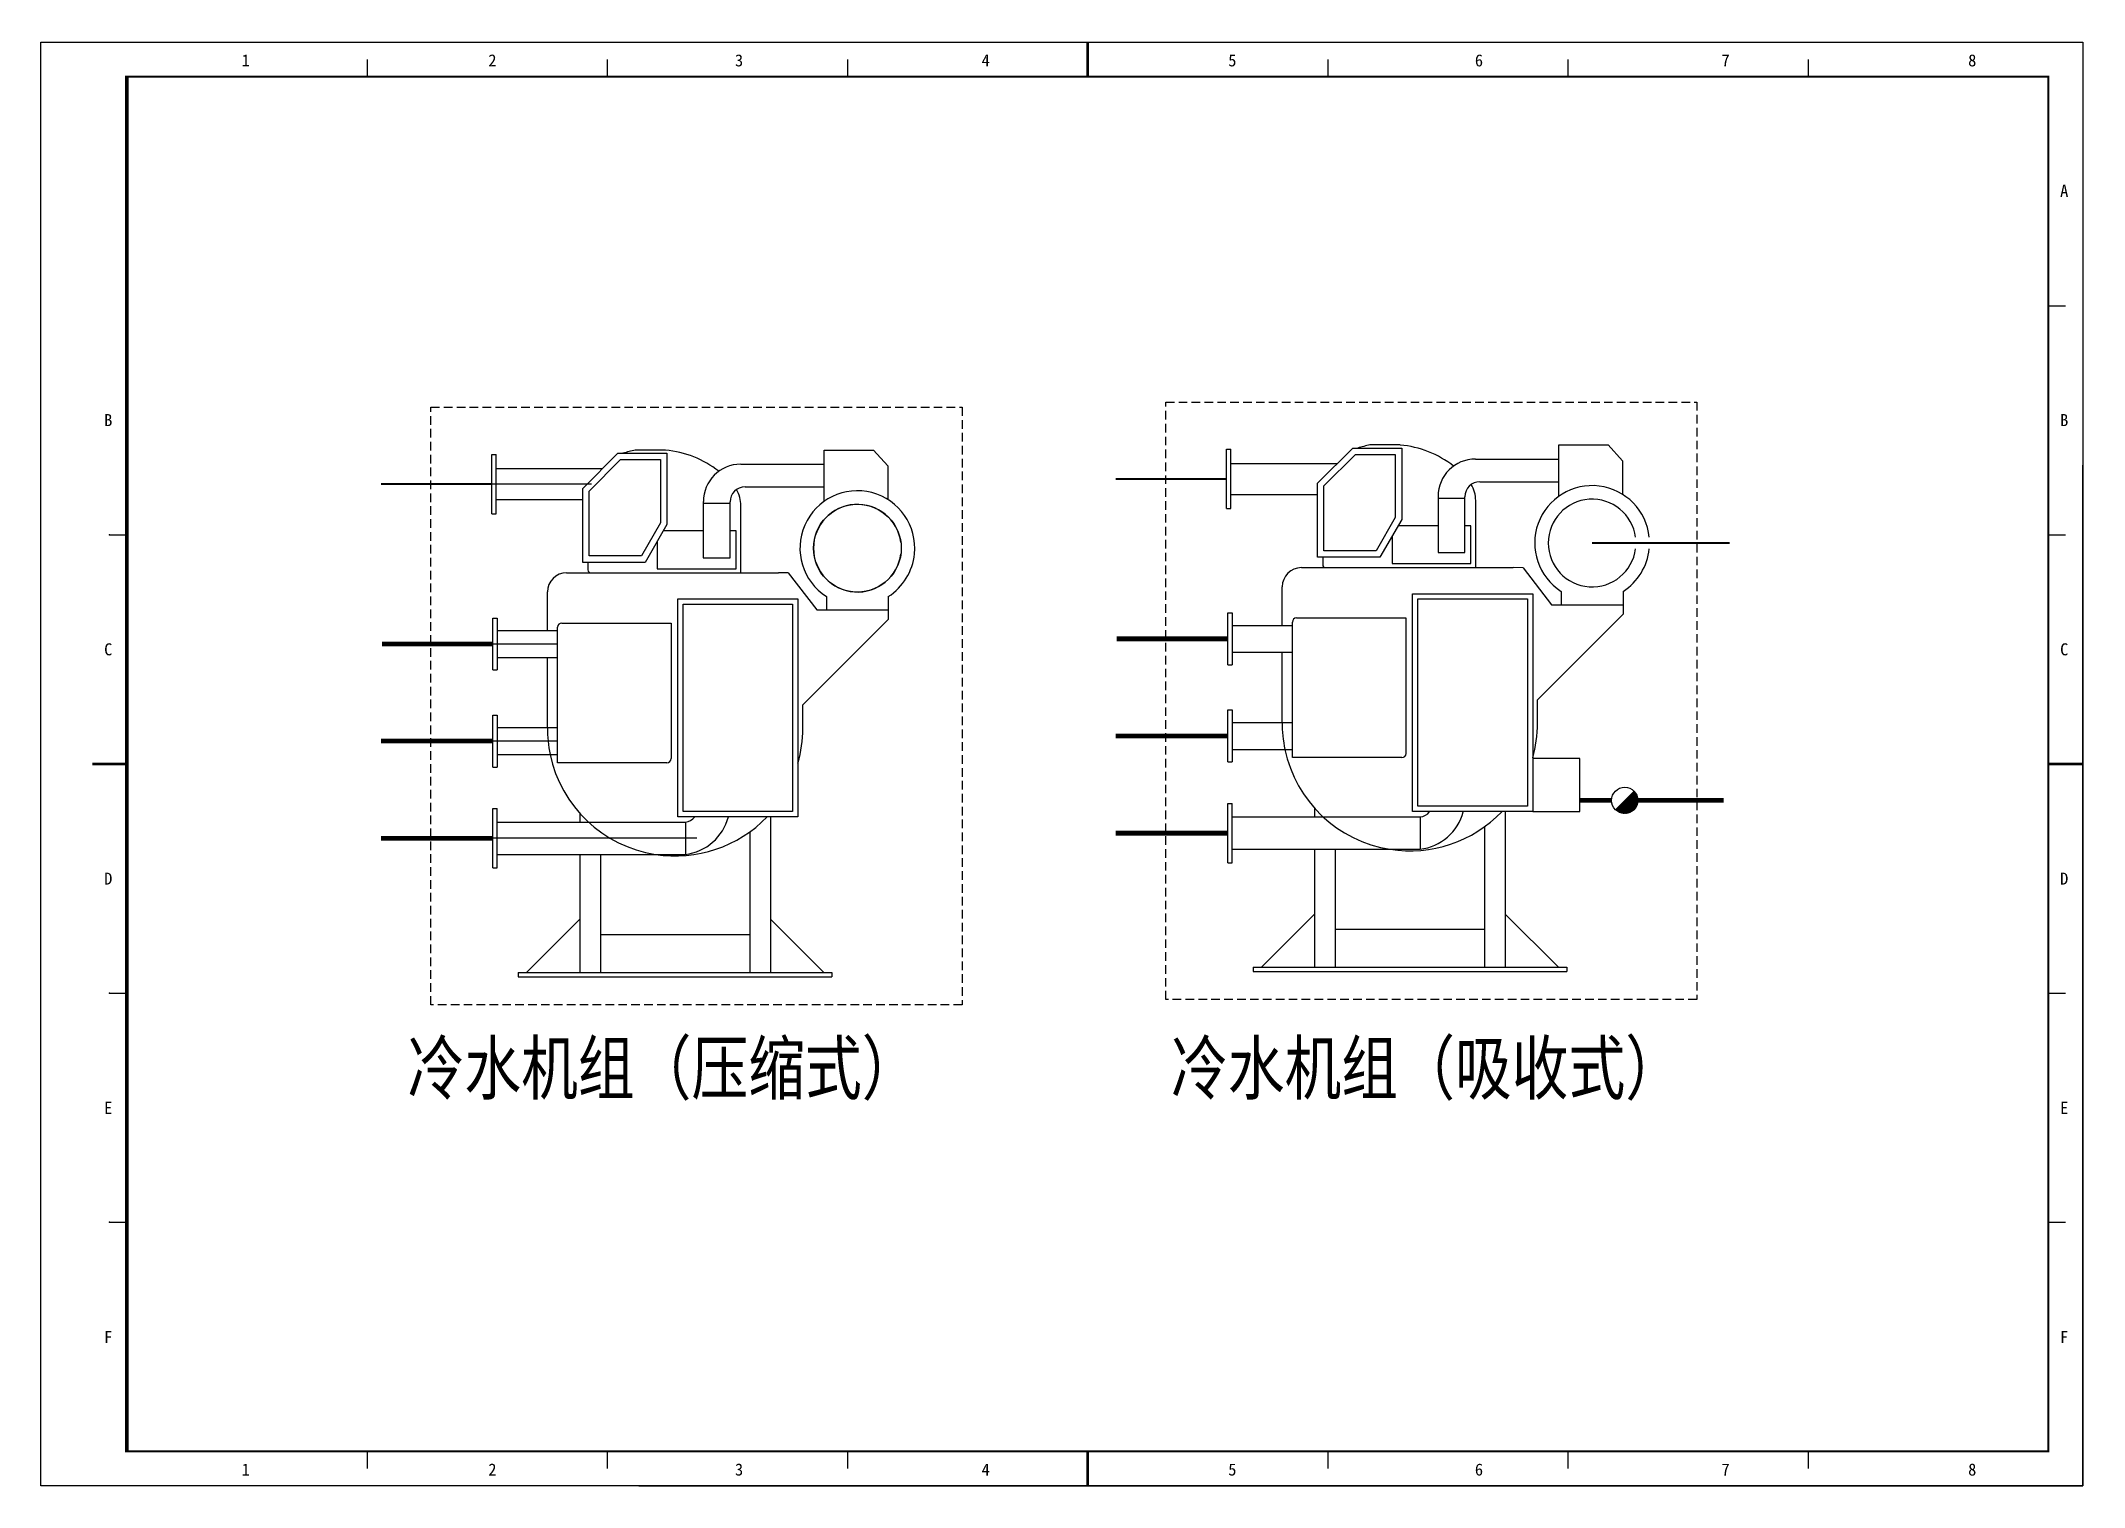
# Model space of a CAD drawing. Header units: millimetres. Extents: x 255 to 552, y 45 to 256.
import ezdxf
from ezdxf.lldxf.tags import DXFTag

# ---------------------------------------------------------------- set-up
doc = ezdxf.new("R2010")
doc.units = ezdxf.units.MM
doc.linetypes.add('CENTER', pattern=[50.8, 31.75, -6.35, 6.35, -6.35])
doc.linetypes.add('HIDDEN2', pattern=[0.1875, 0.125, -0.0625])
for name, color, linetype in [('CEN', 1, 'CENTER'), ('HID', 3, 'HID'), ('LIN', 2, 'Continuous'), ('sb', 2, 'Continuous'), ('图框', 4, 'Continuous')]:
    doc.layers.add(name, color=color, linetype=linetype)
doc.layers.add('管道', color=4, linetype='Continuous', lineweight=40)
doc.styles.add('QSDI', font='SimSun.ttf', dxfattribs={"width": 0.8})
tags = doc.linetypes.add('HID', pattern=[6, 4, -2]).pattern_tags.tags
tags[6:7] = [DXFTag(74, 4), DXFTag(75, 0), DXFTag(340, '0'), DXFTag(46, 1.0), DXFTag(50, 0.0), DXFTag(44, 0.0), DXFTag(45, 0.0)]
tags[4:5] = [DXFTag(74, 4), DXFTag(75, 0), DXFTag(340, '0'), DXFTag(46, 1.0), DXFTag(50, 0.0), DXFTag(44, 0.0), DXFTag(45, 0.0)]

# ---------------------------------------------------------------- blocks, each defined once
blk = doc.blocks.new('2#图框，横')
for p, q in [((7777.69, 0), (7777.69, 420)), ((7777.69, 420), (8371.69, 420)), ((8371.69, 420), (8371.69, 0)), ((7872.57, 415), (7872.57, 410)), ((7942.44, 415), (7942.44, 410)), ((8012.32, 415), (8012.32, 410)), ((8152.07, 415), (8152.07, 410)), ((8221.94, 415), (8221.94, 410)), ((8291.82, 415), (8291.82, 410)), ((8361.69, 343.33), (8366.69, 343.33)), ((8371.69, 0), (8371.69, 297)), ((7797.69, 276.67), (7802.69, 276.67)), ((8361.69, 276.67), (8366.69, 276.67)), ((7797.69, 143.33), (7802.69, 143.33)), ((8361.69, 143.33), (8366.69, 143.33)), ((7797.69, 76.67), (7802.69, 76.67)), ((8361.69, 76.67), (8366.69, 76.67)), ((7872.57, 10), (7872.57, 5)), ((7942.44, 10), (7942.44, 5)), ((8012.32, 10), (8012.32, 5)), ((8152.07, 10), (8152.07, 5)), ((8221.94, 10), (8221.94, 5)), ((8291.82, 10), (8291.82, 5)), ((8371.69, 0), (7777.69, 0)), ((7951.69, 0), (8371.69, 0))]:
    blk.add_line(p, q)
for points, const_width in [([(8082.19, 410), (8082.19, 420)], 0.8), ([(8082.19, 410), (8082.19, 420)], 0.5), ([(7802.69, 210), (7792.69, 210)], 0.8), ([(7792.69, 210), (7802.69, 210)], 0.5), ([(8361.69, 210), (8371.69, 210)], 0.8), ([(8361.69, 210), (8371.69, 210)], 0.5), ([(8082.19, 10), (8082.19, 0)], 0.8), ([(8082.19, 10), (8082.19, 0)], 0.5)]:
    blk.add_lwpolyline(points, dxfattribs=dict(const_width=const_width))
blk.add_lwpolyline([(7802.69, 10, 1, 1, 0), (7802.69, 410, 0.6, 0.6, 0), (8361.69, 410, 0.6, 0.6, 0), (8361.69, 10, 0.6, 0.6, 0)], format="xyseb", close=True)
for p in [(7797.69, 276.67), (7797.69, 210), (7797.69, 143.33), (7797.69, 76.67)]:
    blk.add_point(p)
at = {"style": 'QSDI'}
for s, p in [('1', (7836.11, 412.98)), ('2', (7907.86, 412.98)), ('3', (7979.61, 412.98)), ('4', (8051.36, 412.98)), ('5', (8123.11, 412.98)), ('6', (8194.86, 412.98)), ('7', (8266.61, 412.98)), ('8', (8338.36, 412.98)), ('A', (8365.11, 375.02)), ('B', (7796.11, 308.32)), ('B', (8365.11, 308.32)), ('C', (7796.11, 241.62)), ('C', (8365.11, 241.62)), ('D', (7796.11, 174.92)), ('D', (8365.11, 174.92)), ('E', (7796.11, 108.22)), ('E', (8365.11, 108.22)), ('F', (7796.11, 41.52)), ('F', (8365.11, 41.52)), ('1', (7836.11, 2.98)), ('2', (7907.86, 2.98)), ('3', (7979.61, 2.98)), ('4', (8051.36, 2.98)), ('5', (8123.11, 2.98)), ('6', (8194.86, 2.98)), ('7', (8266.61, 2.98)), ('8', (8338.36, 2.98))]:
    blk.add_text(s, height=3.5, dxfattribs=at).set_placement(p)

msp = doc.modelspace()

# ---------------------------------------------------------------- hatches: boundary and pattern name
at = {"layer": '图框'}
h = msp.add_hatch(dxfattribs=at)
h.set_pattern_fill('ANSI31', color=2, scale=0.381403, style=0)
h.set_pattern_definition([(45, (90.09593, 534.504247), (-0.033711589, 0.033711589), [])])
h.paths.add_polyline_path([(484.19, 143.72, 0.668179), (487.45, 145.07, 0.198912), (486.89, 146.42)])

# ---------------------------------------------------------------- linework, layer by layer
at = {"layer": 'CEN', "lineweight": -3}
for p, q in [((335.28, 191.09), (319.06, 191.09)), ((330.32, 167.82), (319.18, 167.82)), ((330.32, 153.7), (319.18, 153.7)), ((350.56, 139.56), (319.94, 139.56))]:
    msp.add_line(p, q, dxfattribs=at)
at = {"layer": 'HID', "lineweight": -3}
for p, q in [((334.93, 190.07), (339.49, 194.64)), ((339.49, 194.64), (345.3, 194.64)), ((345.3, 194.64), (345.3, 185.45)), ((441.8, 190.83), (446.37, 195.39)), ((446.37, 195.39), (452.17, 195.39)), ((452.17, 195.39), (452.17, 186.2)), ((441.8, 181.39), (441.8, 190.83)), ((334.93, 180.63), (334.93, 190.07)), ((345.3, 185.45), (342.52, 180.63)), ((452.17, 186.2), (449.39, 181.39)), ((449.39, 181.39), (441.8, 181.39)), ((342.52, 180.63), (334.93, 180.63)), ((348.58, 143.45), (348.58, 173.62)), ((348.58, 173.62), (364.51, 173.62)), ((364.51, 173.62), (364.51, 143.45)), ((455.46, 144.21), (455.46, 174.37)), ((455.46, 174.37), (471.39, 174.37)), ((471.39, 174.37), (471.39, 144.21)), ((364.51, 143.45), (348.58, 143.45)), ((441.7, 142.66), (455.78, 142.66)), ((471.39, 144.21), (455.46, 144.21)), ((455.78, 142.66), (455.78, 137.96)), ((334.83, 141.91), (348.91, 141.91)), ((348.91, 141.91), (348.91, 137.21)), ((344.55, 137.21), (348.91, 137.21)), ((451.42, 137.96), (455.78, 137.96))]:
    msp.add_line(p, q, dxfattribs=at)
for centre, radius, start, end in [((348.75, 143.82), 1.91, 274.6871, 323.4969), ((348.03, 144.54), 7.38, 276.8347, 345.3867), ((455.63, 144.57), 1.91, 274.6871, 323.4969), ((454.91, 145.29), 7.38, 276.8347, 345.3867)]:
    msp.add_arc(centre, radius, start, end, dxfattribs=at)
at = {"layer": 'LIN', "lineweight": -3}
for p, q in [((440.87, 191.21), (445.98, 196.32)), ((445.98, 196.32), (453.1, 196.32)), ((452.9, 196.78), (448.49, 196.78)), ((453.1, 196.32), (453.1, 185.95)), ((475.91, 196.78), (475.91, 189.27)), ((475.97, 196.78), (483.13, 196.78)), ((483.13, 196.78), (485.22, 194.47)), ((320.77, 186.78), (320.77, 195.4)), ((320.77, 195.4), (321.39, 195.4)), ((321.39, 186.78), (321.39, 195.4)), ((321.39, 193.34), (336.87, 193.34)), ((334, 190.46), (339.11, 195.57)), ((339.11, 195.57), (346.23, 195.57)), ((346.03, 196.02), (341.62, 196.02)), ((346.23, 195.57), (346.23, 185.2)), ((356.97, 193.98), (369.03, 193.98)), ((369.03, 196.02), (369.03, 188.52)), ((369.09, 196.02), (376.26, 196.02)), ((376.26, 196.02), (378.34, 193.72)), ((378.34, 193.72), (378.34, 188.81)), ((427.64, 187.53), (427.64, 196.15)), ((427.64, 196.15), (428.27, 196.15)), ((428.27, 187.53), (428.27, 196.15)), ((428.27, 194.09), (443.75, 194.09)), ((463.84, 194.73), (475.91, 194.73)), ((485.22, 194.47), (485.22, 189.56)), ((334, 179.7), (334, 190.46)), ((357.59, 190.68), (369.03, 190.68)), ((440.87, 180.45), (440.87, 191.21)), ((464.47, 191.43), (475.91, 191.43)), ((321.39, 188.84), (334, 188.84)), ((351.52, 188.54), (351.52, 180.38)), ((355.41, 188.26), (351.52, 188.26)), ((355.41, 180.38), (355.41, 188.5)), ((357, 178.19), (357, 187.93)), ((427.64, 187.53), (428.27, 187.53)), ((428.27, 189.59), (440.87, 189.59)), ((458.4, 189.29), (458.4, 181.13)), ((462.29, 189.01), (458.4, 189.01)), ((462.29, 181.13), (462.29, 189.25)), ((463.87, 178.94), (463.87, 188.68)), ((320.77, 186.78), (321.39, 186.78)), ((346.23, 185.2), (343.05, 179.7)), ((351.52, 184.27), (345.69, 184.27)), ((356.29, 184.27), (355.41, 184.27)), ((356.29, 178.77), (356.29, 184.27)), ((453.1, 185.95), (449.93, 180.45)), ((458.4, 185.02), (452.57, 185.02)), ((463.16, 185.02), (462.29, 185.02)), ((463.16, 179.53), (463.16, 185.02)), ((344.83, 182.78), (344.83, 178.77)), ((451.71, 183.54), (451.71, 179.53)), ((343.05, 179.7), (334, 179.7)), ((334.73, 179.7), (334.73, 178.6)), ((344.83, 178.77), (356.29, 178.77)), ((351.52, 180.38), (355.41, 180.38)), ((438.52, 178.94), (469.34, 178.94)), ((449.93, 180.45), (440.87, 180.45)), ((441.61, 180.45), (441.61, 179.35)), ((451.71, 179.53), (463.16, 179.53)), ((458.4, 181.13), (462.29, 181.13)), ((470.76, 178.9), (469.34, 178.94)), ((470.76, 178.9), (474.89, 173.53)), ((328.85, 169.78), (328.85, 175.39)), ((331.64, 178.19), (362.46, 178.19)), ((363.88, 178.15), (362.46, 178.19)), ((363.88, 178.15), (368.02, 172.78)), ((435.73, 170.53), (435.73, 176.14)), ((476.3, 175.48), (476.3, 173.56)), ((485.3, 175.48), (485.3, 173.53)), ((347.8, 142.68), (347.8, 174.39)), ((347.8, 174.39), (365.29, 174.39)), ((365.29, 174.39), (365.29, 142.68)), ((368.02, 172.78), (378.43, 172.78)), ((369.42, 174.73), (369.42, 172.81)), ((378.43, 174.73), (378.43, 172.78)), ((378.43, 172.78), (378.43, 171.4)), ((454.68, 143.43), (454.68, 175.14)), ((454.68, 175.14), (472.16, 175.14)), ((472.16, 175.14), (472.16, 143.43)), ((474.89, 173.53), (485.3, 173.53)), ((485.3, 173.53), (485.3, 172.15)), ((320.93, 164.04), (320.93, 171.6)), ((320.93, 171.6), (321.55, 171.6)), ((321.55, 171.6), (321.55, 164.04)), ((321.55, 169.78), (330.32, 169.78)), ((330.32, 150.54), (330.32, 170.25)), ((330.94, 170.87), (346.86, 170.87)), ((346.86, 170.87), (346.86, 151.16)), ((378.43, 171.4), (365.99, 158.96)), ((427.81, 164.79), (427.81, 172.35)), ((427.81, 172.35), (428.43, 172.35)), ((428.43, 172.35), (428.43, 164.79)), ((428.43, 170.53), (437.2, 170.53)), ((437.2, 151.29), (437.2, 171)), ((437.82, 171.62), (453.73, 171.62)), ((453.73, 171.62), (453.73, 151.91)), ((485.3, 172.15), (472.86, 159.71)), ((428.43, 166.61), (437.2, 166.61)), ((435.73, 156.42), (435.73, 166.61)), ((320.93, 164.04), (321.55, 164.04)), ((321.55, 165.86), (330.32, 165.86)), ((328.85, 155.66), (328.85, 165.86)), ((427.81, 164.79), (428.43, 164.79)), ((365.99, 155.55), (365.99, 158.96)), ((427.81, 150.67), (427.81, 158.24)), ((427.81, 158.24), (428.43, 158.24)), ((428.43, 158.24), (428.43, 150.67)), ((472.86, 156.3), (472.86, 159.71)), ((320.93, 149.92), (320.93, 157.49)), ((320.93, 157.49), (321.55, 157.49)), ((321.55, 157.49), (321.55, 149.92)), ((321.55, 155.66), (330.32, 155.66)), ((428.43, 156.42), (437.2, 156.42)), ((321.55, 151.74), (330.32, 151.74)), ((428.43, 152.49), (437.2, 152.49)), ((320.93, 149.92), (321.55, 149.92)), ((346.23, 150.54), (330.32, 150.54)), ((427.81, 150.67), (428.43, 150.67)), ((453.11, 151.29), (437.2, 151.29)), ((320.93, 135.25), (320.93, 143.87)), ((320.93, 143.87), (321.55, 143.87)), ((321.55, 135.25), (321.55, 143.87)), ((333.56, 143.2), (333.56, 141.91)), ((365.29, 142.68), (347.8, 142.68)), ((361.28, 142.68), (361.28, 120.04)), ((427.81, 136), (427.81, 144.62)), ((427.81, 144.62), (428.43, 144.62)), ((428.43, 136), (428.43, 144.62)), ((428.43, 142.66), (441.7, 142.66)), ((440.43, 143.95), (440.43, 142.66)), ((472.16, 143.43), (454.68, 143.43)), ((468.15, 143.43), (468.15, 120.79)), ((321.55, 141.91), (334.83, 141.91)), ((358.28, 140.49), (358.28, 120.04)), ((465.15, 141.24), (465.15, 120.79)), ((321.55, 137.21), (344.55, 137.21)), ((333.56, 137.21), (333.56, 120.04)), ((336.56, 137.21), (336.56, 120.04)), ((428.43, 137.96), (451.42, 137.96)), ((440.43, 137.96), (440.43, 120.79)), ((443.43, 137.96), (443.43, 120.79)), ((320.93, 135.25), (321.55, 135.25)), ((427.81, 136), (428.43, 136)), ((440.43, 128.54), (432.69, 120.79)), ((475.9, 120.79), (468.15, 128.54)), ((333.56, 127.79), (325.81, 120.04)), ((336.56, 125.58), (358.28, 125.58)), ((369.03, 120.04), (361.28, 127.79)), ((443.43, 126.33), (465.15, 126.33)), ((324.61, 120.04), (370.22, 120.04)), ((324.61, 120.04), (324.61, 119.42)), ((324.61, 119.42), (370.22, 119.42)), ((370.22, 120.04), (370.22, 119.42)), ((431.49, 120.79), (477.1, 120.79)), ((431.49, 120.79), (431.49, 120.17)), ((431.49, 120.17), (477.1, 120.17)), ((477.1, 120.79), (477.1, 120.17))]:
    msp.add_line(p, q, dxfattribs=at)
for centre, radius, start, end in [((452.8, 176.03), 21.19, 101.7345, 106.7092), ((451.56, 182.06), 14.77, 51.9883, 84.792), ((345.93, 175.28), 21.19, 101.7345, 106.7092), ((344.69, 181.31), 14.77, 51.9883, 84.792), ((356.97, 188.54), 5.44, 90, 180), ((463.84, 189.29), 5.44, 90, 180), ((357.59, 188.5), 2.18, 90, 180), ((352.34, 187.93), 4.65, 0, 30.5151), ((464.47, 189.25), 2.18, 90, 180), ((459.22, 188.68), 4.65, 0, 30.5151), ((480.8, 182.51), 8.35, 5.739, 237.3584), ((373.93, 181.76), 8.35, 354.261, 237.3584), ((373.93, 181.76), 6.38, 7.5185, 352.4815), ((480.8, 182.51), 6.38, 7.5185, 352.4815), ((480.8, 182.51), 8.35, 302.6416, 354.261), ((335.15, 178.6), 0.418, 180, 270), ((373.93, 181.76), 8.35, 302.6416, 354.261), ((438.52, 176.14), 2.79, 90, 180), ((442.03, 179.35), 0.418, 180, 270), ((331.64, 175.39), 2.79, 90, 180), ((369.46, 172.81), 0.031, 180, 270), ((369.43, 172.78), 0.00155, 180, 270), ((369.43, 172.78), 0.0031, 180, 270), ((476.33, 173.56), 0.031, 180, 270), ((476.3, 173.53), 0.00155, 180, 270), ((476.3, 173.53), 0.0031, 180, 270), ((330.94, 170.25), 0.621, 90, 180), ((437.82, 171), 0.621, 90, 180), ((347.45, 155.56), 18.6, 179.6717, 191.8428), ((347.42, 155.55), 18.57, 344.23, 0), ((454.32, 156.31), 18.6, 179.6717, 191.8428), ((454.29, 156.3), 18.57, 344.23, 0), ((347.42, 155.55), 18.57, 191.8476, 261.0997), ((454.29, 156.3), 18.57, 191.8476, 261.0997), ((453.11, 151.91), 0.621, 270, 0), ((346.23, 151.16), 0.621, 270, 0), ((347.42, 155.55), 18.57, 261.0997, 316.0977), ((454.29, 156.3), 18.57, 261.0997, 316.0977)]:
    msp.add_arc(centre, radius, start, end, dxfattribs=at)
at = {"layer": 'sb', "color": 2}
msp.add_lwpolyline([(472.16, 143.43), (479, 143.43), (479, 151.17), (472.16, 151.17)], close=True, dxfattribs=at)
at = {"layer": 'sb'}
msp.add_circle((373.93, 181.76), 6.38, dxfattribs=at)
at = {"layer": '图框', "color": 2}
msp.add_circle((485.54, 145.07), 1.91, dxfattribs=at)
at = {"layer": '管道', "color": 3, "linetype": 'HIDDEN2', "lineweight": -3, "ltscale": 10}
for p, q in [((311.91, 115.35), (311.91, 202.27)), ((311.91, 202.27), (389.17, 202.27)), ((389.17, 202.27), (389.17, 115.35)), ((389.17, 202.27), (389.17, 202.27)), ((418.79, 116.1), (418.79, 203.02)), ((418.79, 203.02), (496.04, 203.02)), ((496.04, 203.02), (496.04, 116.1)), ((496.04, 203.02), (496.04, 203.02)), ((496.04, 116.1), (418.79, 116.1)), ((389.17, 115.35), (311.91, 115.35))]:
    msp.add_line(p, q, dxfattribs=at)
at = {"layer": '管道', "color": 3, "lineweight": -3}
for points, const_width in [([(320.77, 191.09), (304.62, 191.09)], 0.3), ([(427.64, 191.84), (411.49, 191.84)], 0.3), ([(304.62, 139.56), (320.93, 139.56)], 0.7), ([(411.49, 140.31), (427.81, 140.31)], 0.7)]:
    msp.add_lwpolyline(points, dxfattribs=dict(at, const_width=const_width))
at = {"layer": '管道', "color": 1, "lineweight": -3}
for points, const_width in [([(500.82, 182.51), (480.8, 182.51)], 0.3), ([(479, 145.07), (483.64, 145.07)], 0.7), ([(487.45, 145.07), (499.95, 145.07)], 0.7)]:
    msp.add_lwpolyline(points, dxfattribs=dict(at, const_width=const_width))
at = {"layer": '管道', "color": 5, "lineweight": -3, "const_width": 0.7}
for points in [[(320.93, 167.82), (304.78, 167.82)], [(427.81, 168.57), (411.65, 168.57)], [(411.49, 154.45), (427.81, 154.45)], [(304.62, 153.7), (320.93, 153.7)]]:
    msp.add_lwpolyline(points, dxfattribs=at)

# ---------------------------------------------------------------- block references
at = {"color": 2, "xscale": 0.5, "yscale": 0.5, "zscale": 0.4999999999999969}
msp.add_blockref('2#图框，横', (-3633.68, 45.36), dxfattribs=at)

# ---------------------------------------------------------------- texts
at = {"style": 'QSDI', "width": 0.8}
for s, p in [('冷水机组（压缩式）', (308.5, 102.36)), ('冷水机组（吸收式）', (419.55, 102.36))]:
    msp.add_text(s, height=7.569, dxfattribs=at).set_placement(p)

doc.saveas('drawing.dxf')
